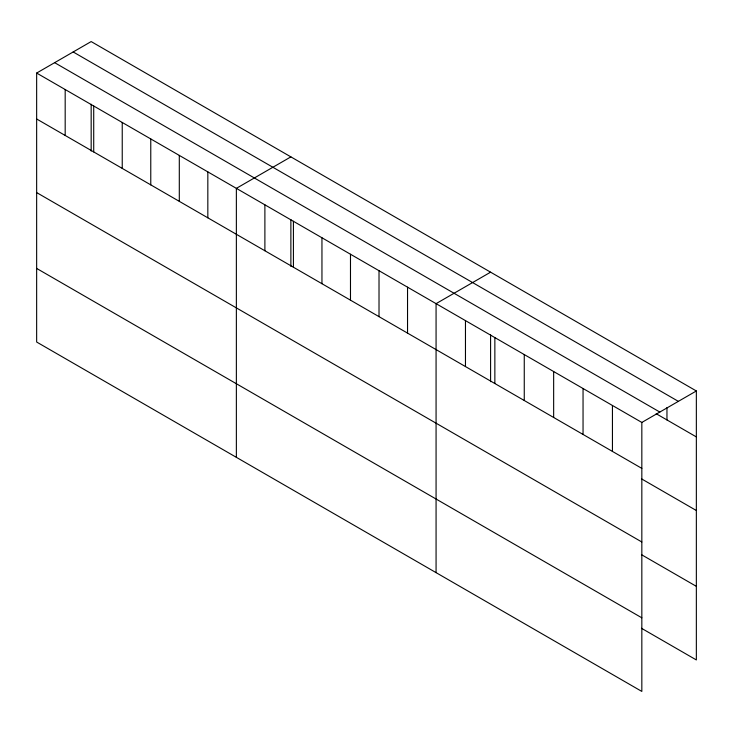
<?xml version="1.0" encoding="UTF-8"?>
<svg xmlns="http://www.w3.org/2000/svg" width="733" height="733" viewBox="0 0 733 733"><rect width="100%" height="100%" fill="white"/><g stroke="black" fill="none" stroke-linecap="round" stroke-linejoin="round"><path stroke-width="1.1" d="M290.873 219.543L290.873 266.381M490.588 334.844L490.588 381.682M36.65 73.053L641.833 422.446L641.833 691.43L36.65 342.027L36.65 73.053L91.167 41.57L696.35 390.973L696.35 659.947L641.476 628.273M290.873 156.88L236.365 188.354L236.365 457.328M490.588 272.181L436.071 303.654L436.071 572.629M641.833 422.446L696.35 390.973M73.172 51.961L678.364 401.363M54.636 62.662L659.828 412.065M656.182 413.714L696.35 436.914M36.65 118.984L641.833 468.387M641.476 478.832L696.35 510.516M36.65 192.587L641.833 541.989M641.476 554.67L696.35 586.345M36.65 268.425L641.833 617.818M666.957 407.612L666.957 419.945M612.44 405.477L612.44 451.418M583.047 388.508L583.047 434.44M553.653 371.539L553.653 417.471M524.26 354.561L524.26 400.502M494.857 337.592L494.857 383.533M465.464 320.623L465.464 366.564M407.539 287.18L407.539 333.121M379.016 270.706L379.016 316.647M350.484 254.241L350.484 300.173M321.952 237.767L321.952 283.698M293.42 221.293L293.42 267.233M264.888 204.819L264.888 250.759M207.833 171.879L207.833 217.82M179.301 155.405L179.301 201.346M150.769 138.931L150.769 184.872M122.237 122.466L122.237 168.398M93.714 105.992L93.714 151.933M91.167 104.242L91.167 151.08M65.182 89.518L65.182 135.458"/></g></svg>
